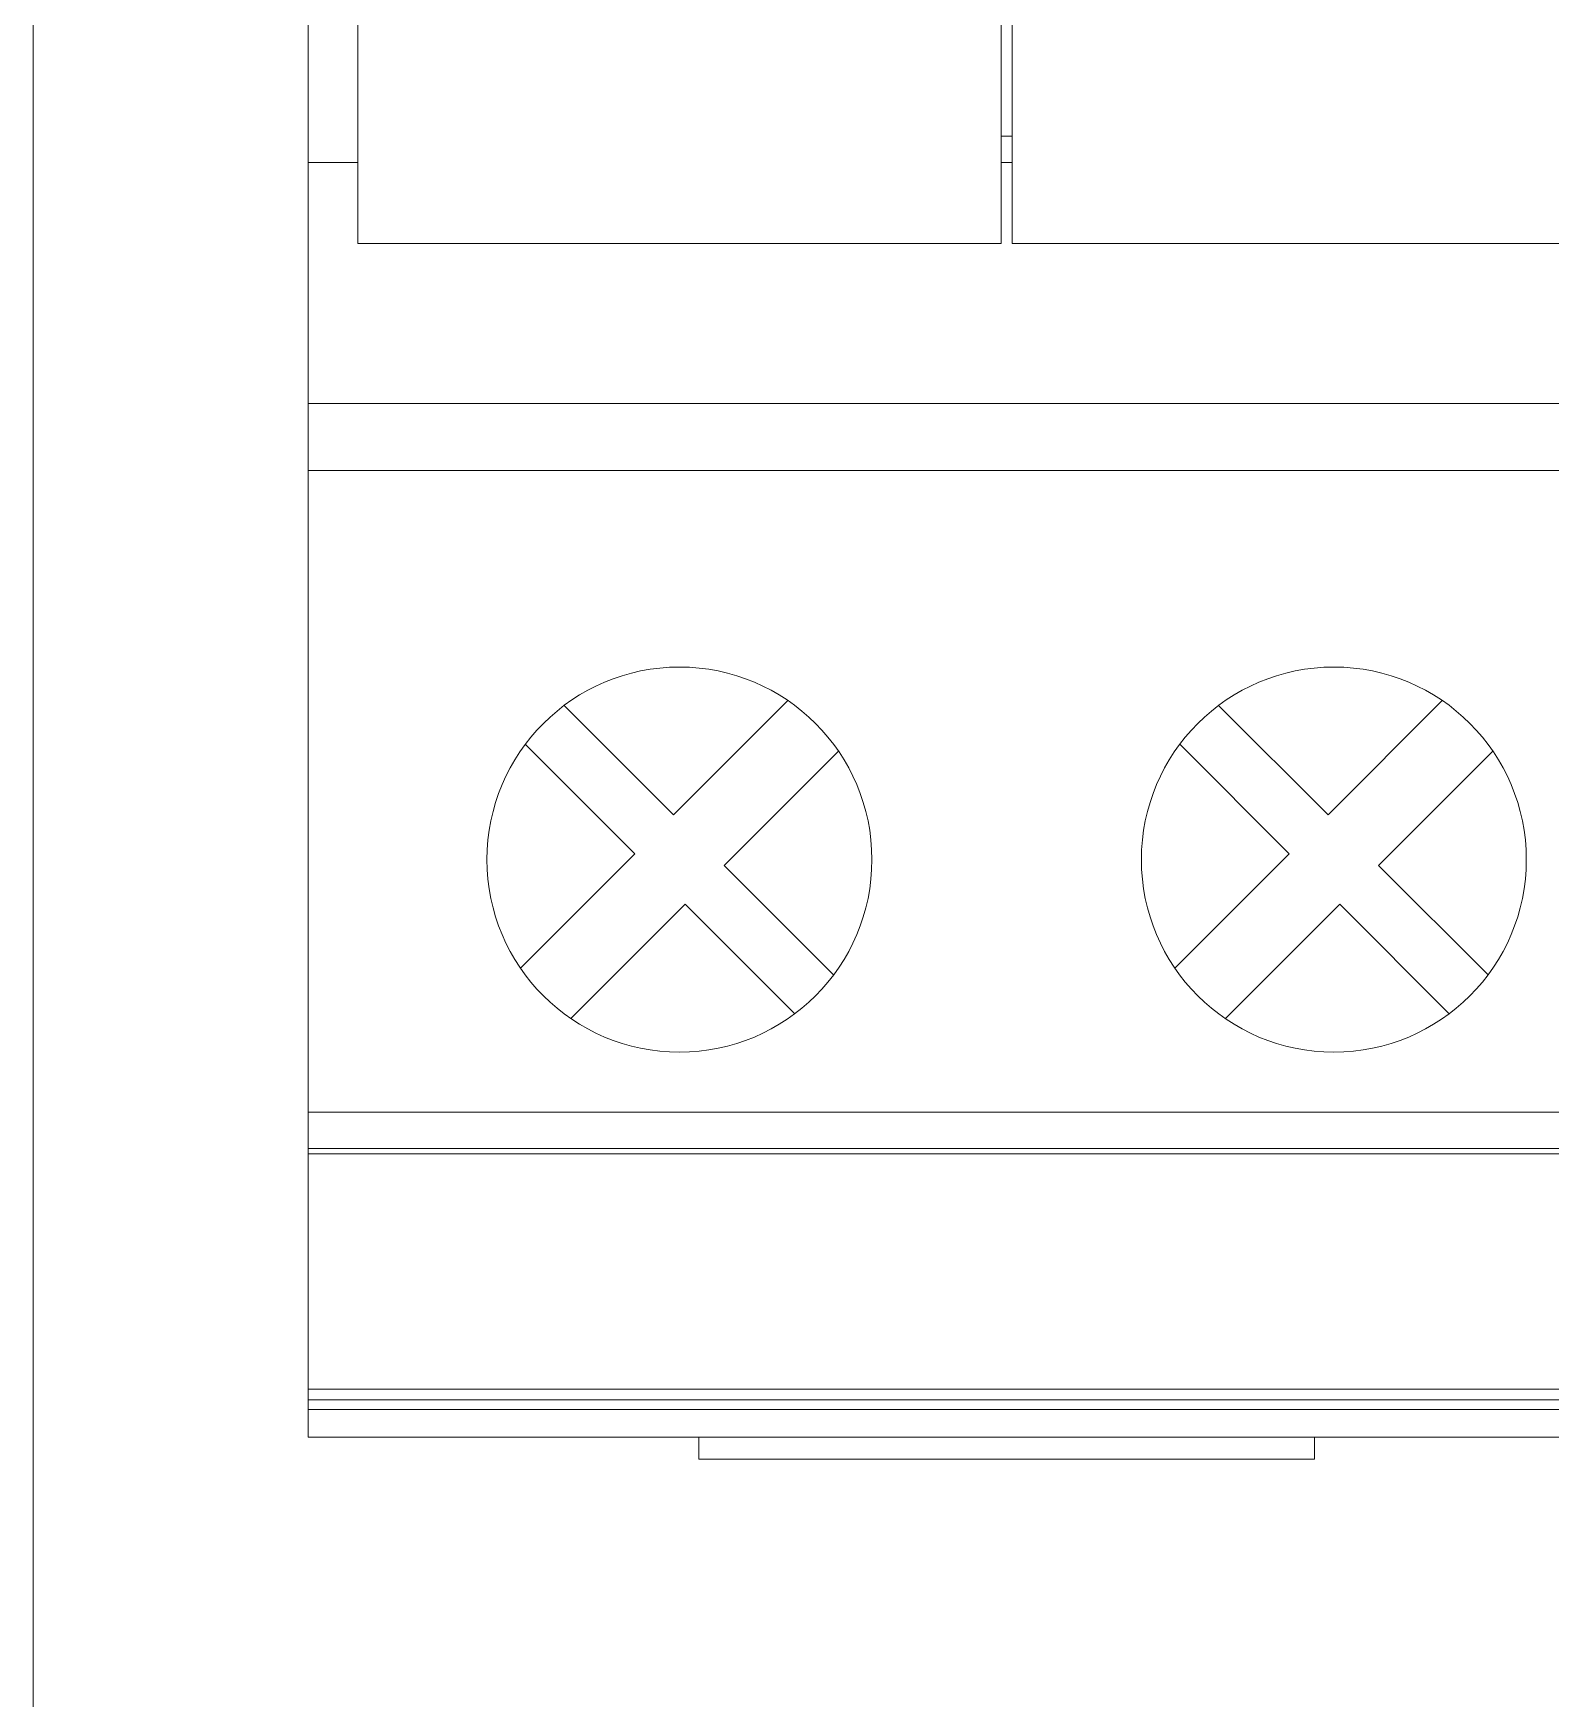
# Model space of a CAD drawing. Header units: millimetres. Extents: x 1359 to 3577, y 1336 to 3557.
# Drawn here: x 1601.07 to 1628.66, y 2717.78 to 2748.05 of the extents above; entities that cross this region are included whole.
import ezdxf

# ---------------------------------------------------------------- set-up
doc = ezdxf.new("R2010")
doc.units = ezdxf.units.MM
doc.layers.add('000-PI-Oprema', color=30, linetype='Continuous', lineweight=5)
doc.layers.add('002-PI-Kabelska kanalica', color=150, linetype='Continuous')

msp = doc.modelspace()

# ---------------------------------------------------------------- linework, layer by layer
at = {"color": 0, "linetype": 'ByBlock', "lineweight": 0, "ltscale": 0.25}
msp.add_lwpolyline([(1606.071, 2812.331), (1620.221, 2812.331), (1620.221, 2818.991), (1621.586, 2818.991), (1624.571, 2819.791), (1624.571, 2820.391), (1631.321, 2820.391), (1631.471, 2820.391), (1631.471, 2722.531), (1624.371, 2722.531), (1624.371, 2722.131), (1613.171, 2722.131), (1613.171, 2722.531), (1606.071, 2722.531), (1606.071, 2812.331), (1620.221, 2812.331), (1620.221, 2818.991), (1620.221, 2817.043), (1620.221, 2817.043), (1620.221, 2817.043)], dxfattribs=at)
at = {"layer": '000-PI-Oprema', "color": 0, "linetype": 'ByBlock', "lineweight": 0}
for p, q in [((1606.071, 2788.681), (1606.071, 2746.181)), ((1606.971, 2745.031), (1606.971, 2765.695)), ((1618.671, 2745.031), (1618.671, 2765.695)), ((1618.871, 2745.031), (1618.871, 2765.695)), ((1606.071, 2746.181), (1606.071, 2745.701)), ((1606.071, 2746.181), (1606.071, 2746.181)), ((1606.971, 2746.181), (1606.971, 2746.181)), ((1618.871, 2746.181), (1618.671, 2746.181)), ((1618.671, 2746.181), (1618.671, 2746.181)), ((1618.871, 2746.181), (1618.871, 2746.181)), ((1606.971, 2746.081), (1606.971, 2746.081)), ((1618.671, 2746.081), (1618.671, 2746.081)), ((1606.071, 2741.32), (1606.071, 2745.701)), ((1606.971, 2745.701), (1606.071, 2745.701)), ((1618.871, 2745.701), (1618.671, 2745.701)), ((1606.971, 2744.231), (1606.971, 2745.031)), ((1606.971, 2745.031), (1606.971, 2745.031)), ((1618.671, 2745.031), (1618.671, 2745.031)), ((1618.671, 2745.031), (1618.671, 2744.231)), ((1618.871, 2744.231), (1618.871, 2745.031)), ((1618.871, 2745.031), (1618.871, 2745.031)), ((1618.671, 2744.231), (1606.971, 2744.231)), ((1606.971, 2744.231), (1606.971, 2744.231)), ((1618.671, 2744.231), (1618.671, 2744.231)), ((1618.871, 2744.231), (1618.871, 2744.231)), ((1630.571, 2744.231), (1618.871, 2744.231)), ((1606.071, 2740.101), (1606.071, 2741.32)), ((1606.071, 2741.32), (1631.471, 2741.32)), ((1606.071, 2722.531), (1606.071, 2740.101)), ((1606.071, 2740.101), (1631.471, 2740.101)), ((1612.821, 2736.531), (1612.821, 2736.531)), ((1624.721, 2736.531), (1624.721, 2736.531)), ((1612.715, 2733.844), (1610.725, 2735.834)), ((1610.725, 2735.834), (1610.725, 2735.834)), ((1614.793, 2735.923), (1612.715, 2733.844)), ((1614.793, 2735.923), (1614.793, 2735.923)), ((1622.625, 2735.834), (1622.625, 2735.834)), ((1624.615, 2733.844), (1622.625, 2735.834)), ((1626.693, 2735.923), (1624.615, 2733.844)), ((1626.693, 2735.923), (1626.693, 2735.923)), ((1610.018, 2735.127), (1610.018, 2735.127)), ((1610.018, 2735.127), (1612.008, 2733.137)), ((1613.634, 2732.925), (1615.713, 2735.003)), ((1615.713, 2735.003), (1615.713, 2735.003)), ((1621.918, 2735.127), (1621.918, 2735.127)), ((1621.918, 2735.127), (1623.908, 2733.137)), ((1625.534, 2732.925), (1627.613, 2735.003)), ((1627.613, 2735.003), (1627.613, 2735.003)), ((1612.715, 2733.844), (1612.715, 2733.844)), ((1624.615, 2733.844), (1624.615, 2733.844)), ((1612.008, 2733.137), (1609.93, 2731.059)), ((1612.008, 2733.137), (1612.008, 2733.137)), ((1623.908, 2733.137), (1621.83, 2731.059)), ((1623.908, 2733.137), (1623.908, 2733.137)), ((1615.624, 2730.935), (1613.634, 2732.925)), ((1613.634, 2732.925), (1613.634, 2732.925)), ((1627.524, 2730.935), (1625.534, 2732.925)), ((1625.534, 2732.925), (1625.534, 2732.925)), ((1610.849, 2730.14), (1612.927, 2732.218)), ((1612.927, 2732.218), (1612.927, 2732.218)), ((1612.927, 2732.218), (1614.917, 2730.228)), ((1622.749, 2730.14), (1624.827, 2732.218)), ((1624.827, 2732.218), (1624.827, 2732.218)), ((1624.827, 2732.218), (1626.817, 2730.228)), ((1609.93, 2731.059), (1609.93, 2731.059)), ((1621.83, 2731.059), (1621.83, 2731.059)), ((1615.624, 2730.935), (1615.624, 2730.935)), ((1627.524, 2730.935), (1627.524, 2730.935)), ((1610.849, 2730.14), (1610.849, 2730.14)), ((1614.917, 2730.228), (1614.917, 2730.228)), ((1622.749, 2730.14), (1622.749, 2730.14)), ((1626.817, 2730.228), (1626.817, 2730.228)), ((1606.071, 2728.439), (1631.471, 2728.439)), ((1606.071, 2727.778), (1631.471, 2727.778)), ((1606.071, 2727.683), (1631.471, 2727.683)), ((1631.471, 2723.403), (1606.071, 2723.403)), ((1606.071, 2723.21), (1631.471, 2723.21)), ((1606.071, 2723.035), (1631.471, 2723.035)), ((1606.071, 2722.531), (1631.471, 2722.531)), ((1613.171, 2722.531), (1613.171, 2722.131)), ((1624.371, 2722.131), (1624.371, 2722.531)), ((1613.171, 2722.131), (1624.371, 2722.131)), ((1613.171, 2722.131), (1613.171, 2722.131)), ((1624.371, 2722.131), (1624.371, 2722.131))]:
    msp.add_line(p, q, dxfattribs=at)
for centre, start, end in [((1612.821, 2733.031), 90, 270), ((1612.821, 2733.031), 270, 90), ((1624.721, 2733.031), 90, 270), ((1624.721, 2733.031), 270, 90)]:
    msp.add_arc(centre, 3.5, start, end, dxfattribs=at)
at = {"layer": '002-PI-Kabelska kanalica', "color": 0, "linetype": 'ByBlock', "lineweight": 0}
msp.add_line((1601.071, 3351.556), (1601.071, 1679.556), dxfattribs=at)

doc.saveas('drawing.dxf')
